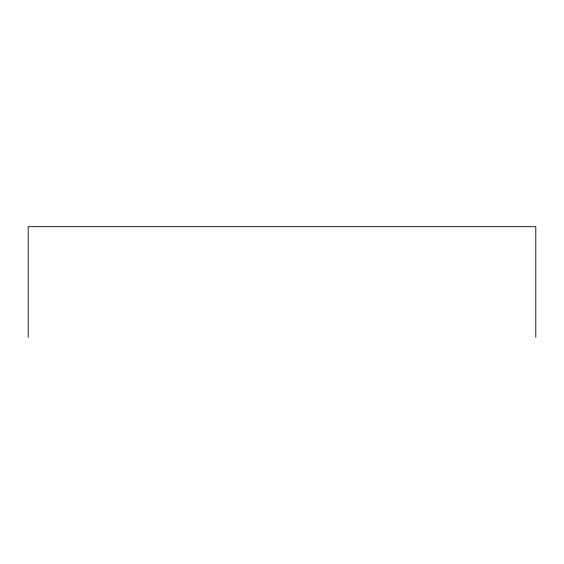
<?xml version="1.0" encoding="UTF-8"?>
<svg xmlns="http://www.w3.org/2000/svg" width="564" height="564" viewBox="0 0 564 564"><rect width="100%" height="100%" fill="white"/><g stroke="black" fill="none" stroke-linecap="round" stroke-linejoin="round"><path stroke-width="0.85" d="M535.8 337.314L535.8 226.686L28.2 226.686L28.2 337.314"/></g></svg>
